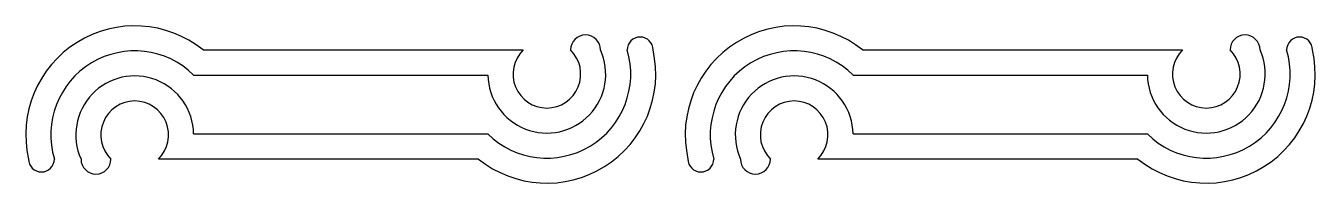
# Model space of a CAD drawing. Extents: x -109 to -22, y -120 to -2.
# Drawn here: x -109.4 to -21.8, y -13.1 to -2.5 of the extents above.
import ezdxf

# ---------------------------------------------------------------- set-up
doc = ezdxf.new("R2010")
doc.units = 0
doc.layers.add('MODELSKETCH_VISIBLE', color=7, linetype='CONTINUOUS')

msp = doc.modelspace()

# ---------------------------------------------------------------- linework, layer by layer
at = {"layer": 'MODELSKETCH_VISIBLE'}
for p, q in [((-97.356, -4.1), (-75.615, -4.1)), ((-52.555, -4.1), (-30.814, -4.1)), ((-98, -5.8), (-78, -5.8)), ((-53.2, -5.8), (-33.2, -5.8)), ((-98, -9.8), (-78, -9.8)), ((-53.2, -9.8), (-33.2, -9.8)), ((-78.645, -11.5), (-100.386, -11.5)), ((-33.844, -11.5), (-55.585, -11.5))]:
    msp.add_line(p, q, dxfattribs=at)
for centre, radius, start, end in [((-102, -9.861), 7.4, 51.12776, 192.79437), ((-57.199, -9.861), 7.4, 51.12776, 192.79437), ((-71.37, -4.1), 1.018, 0, 180), ((-67.663, -4.1), 0.878, 0, 180), ((-26.569, -4.1), 1.018, 0, 180), ((-22.862, -4.1), 0.878, 0, 180), ((-102, -9.861), 5.7, 45.43869, 196.70834), ((-74.001, -5.739), 7.4, 231.12776, 12.79437), ((-74.001, -5.739), 5.7, 225.43869, 16.70834), ((-74.001, -5.739), 4, 180.87738, 24.18521), ((-74.001, -5.739), 2.3, 134.56131, 45.43869), ((-57.199, -9.861), 5.7, 45.43869, 196.70834), ((-29.2, -5.739), 7.4, 231.12776, 12.79437), ((-29.2, -5.739), 5.7, 225.43869, 16.70834), ((-29.2, -5.739), 4, 180.87738, 24.18521), ((-29.2, -5.739), 2.3, 134.56131, 45.43869), ((-102, -9.861), 4, 0.87738, 204.18521), ((-57.199, -9.861), 4, 0.87738, 204.18521), ((-102, -9.861), 2.3, 314.56131, 225.43869), ((-57.199, -9.861), 2.3, 314.56131, 225.43869), ((-108.338, -11.5), 0.878, 180, 0), ((-104.631, -11.5), 1.018, 180, 0), ((-63.537, -11.5), 0.878, 180, 0), ((-59.831, -11.5), 1.018, 180, 0)]:
    msp.add_arc(centre, radius, start, end, dxfattribs=at)

doc.saveas('drawing.dxf')
